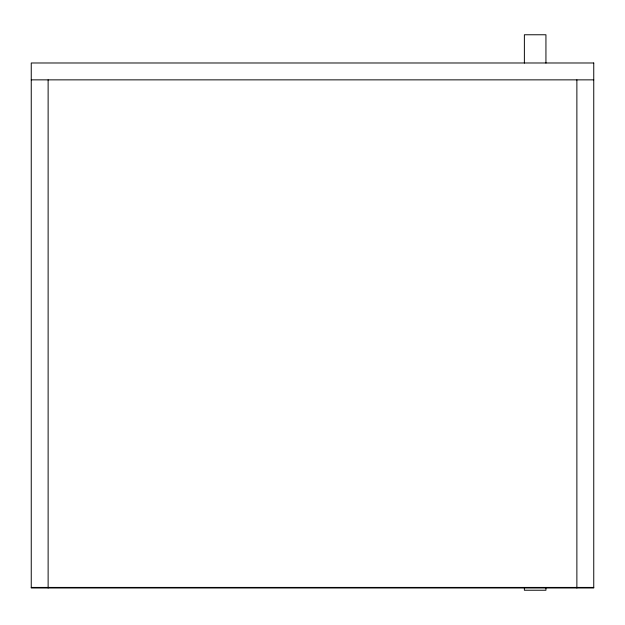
<?xml version="1.0" encoding="UTF-8"?>
<svg xmlns="http://www.w3.org/2000/svg" width="625" height="625" viewBox="0 0 625 625"><rect width="100%" height="100%" fill="white"/><g stroke="black" fill="none" stroke-linecap="round" stroke-linejoin="round"><path stroke-width="0.94" d="M31.25 79.859L593.75 79.859M31.25 587.422L593.75 587.422M576.875 79.859L576.875 587.984M545.938 63.078L545.938 34.766L524.375 34.766L524.375 63.078M545.938 588.281L545.938 590.234L524.375 590.234L524.375 588.281M48.125 79.859L48.125 587.984M593.75 62.984L31.25 62.984L31.25 587.984L593.75 587.984L593.75 62.984"/></g></svg>
